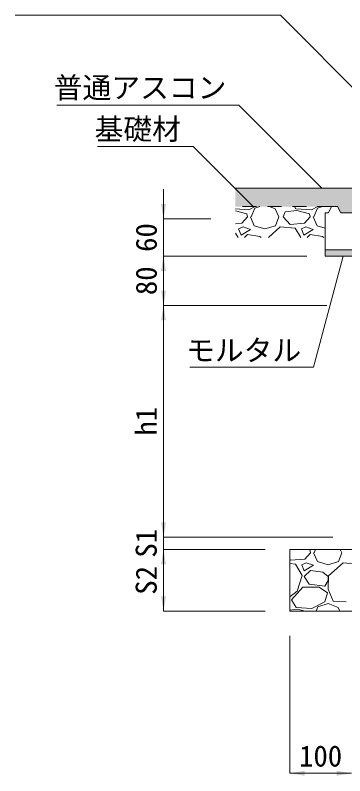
# Model space of a CAD drawing. Units: millimetres at full size. Extents: x 87158 to 122251, y -125707 to -112261.
# Drawn here: x 88378 to 88912, y -114644 to -113413 of the extents above; entities that cross this region are included whole.
import ezdxf
from ezdxf.enums import TextEntityAlignment as Align

# ---------------------------------------------------------------- set-up
doc = ezdxf.new("R2010")
doc.units = ezdxf.units.MM
doc.header["$LTSCALE"] = 30
doc.linetypes.add('USER1', pattern=[1.35, 0.75, -0.6])
doc.layers.add('ハッチング_モルタル', color=30, linetype='Continuous')
doc.layers.add('ハッチング_舗装', color=7, linetype='Continuous')
for name, color, linetype, lineweight in [('ハッチング_基礎', 150, 'Continuous', 9), ('寸法線', 7, 'Continuous', 13), ('引出線', 4, 'Continuous', 13), ('本体', 2, 'Continuous', 13), ('舗装・基礎', 3, 'Continuous', 13)]:
    doc.layers.add(name, color=color, linetype=linetype, lineweight=lineweight)
doc.styles.add('ＭＳ ゴシック', font='')
doc.styles.get('ＭＳ ゴシック').set_extended_font_data('MS Gothic')

# ---------------------------------------------------------------- blocks, each defined once
blk = doc.blocks.new('filled_arrow')
at = {"color": 0, "linetype": 'Continuous', "lineweight": -2}
blk.add_solid([(7.5, 1.25), (0, 0), (7.5, -1.25)], dxfattribs=at)

msp = doc.modelspace()

# ---------------------------------------------------------------- hatches: boundary and pattern name
at = {"layer": 'ハッチング_モルタル'}
msp.add_hatch(color=256, dxfattribs=at).paths.add_polyline_path([(88880.1, -113792.61), (88880.1, -113802.61), (88928.6, -113802.61), (89075.14, -113802.61, -0.35751), (89078.09, -113805.02), (89079.6, -113812.61), (89084.6, -113812.61), (89084.6, -113808.11), (89135.1, -113808.11, 0.41421), (89140.1, -113803.11), (89140.1, -113742.61), (89127.6, -113742.61), (89130.1, -113792.61)])
at = {"layer": 'ハッチング_舗装'}
msp.add_hatch(color=256, dxfattribs=at).paths.add_polyline_path([(88734.6, -113692.61), (88734.6, -113722.61), (88890.1, -113722.61), (88900.1, -113722.61), (88905.1, -113732.61), (88928.1, -113732.61), (88930.1, -113692.61)])

# ---------------------------------------------------------------- linework, layer by layer
at = {"layer": 'ハッチング_基礎'}
for p, q in [((88756.01, -113728.08), (88734.6, -113726.36)), ((88752.96, -113734.17), (88734.6, -113729.58)), ((88766.44, -113722.61), (88756.01, -113728.08)), ((88760.08, -113739.25), (88766.17, -113725.03)), ((88766.17, -113725.03), (88773.9, -113722.61)), ((88789.54, -113722.61), (88798.68, -113726.04)), ((88798.68, -113726.04), (88804.78, -113739.25)), ((88811.89, -113739.25), (88814.94, -113731.12)), ((88834.24, -113729.09), (88814.94, -113731.12)), ((88832.21, -113726.04), (88830.21, -113722.61)), ((88857.61, -113728.08), (88832.21, -113726.04)), ((88854.56, -113734.17), (88834.24, -113729.09)), ((88868.04, -113722.61), (88857.61, -113728.08)), ((88861.68, -113739.25), (88867.77, -113725.03)), ((88867.77, -113725.03), (88875.5, -113722.61)), ((88753.98, -113739.25), (88744.84, -113749.41)), ((88753.98, -113739.25), (88752.96, -113734.17)), ((88759.06, -113739.25), (88765.16, -113753.48)), ((88799.7, -113753.48), (88804.78, -113739.25)), ((88823.07, -113751.44), (88811.89, -113739.25)), ((88855.58, -113739.25), (88846.44, -113749.41)), ((88855.58, -113739.25), (88854.56, -113734.17)), ((88860.66, -113739.25), (88866.76, -113753.48)), ((88744.84, -113749.41), (88734.6, -113750.3)), ((88746.87, -113755.51), (88739.76, -113758.56)), ((88759.06, -113759.57), (88746.87, -113755.51)), ((88765.16, -113753.48), (88782.43, -113758.56)), ((88782.43, -113758.56), (88799.7, -113753.48)), ((88806.81, -113755.51), (88788.08, -113772.61)), ((88831.2, -113757.54), (88806.81, -113755.51)), ((88846.44, -113749.41), (88823.07, -113751.44)), ((88840.41, -113772.61), (88831.2, -113757.54)), ((88848.47, -113755.51), (88841.36, -113758.56)), ((88860.66, -113759.57), (88848.47, -113755.51)), ((88866.76, -113753.48), (88880.1, -113757.4)), ((88738.81, -113772.61), (88734.6, -113765.73)), ((88739.76, -113758.56), (88743.82, -113768.72)), ((88743.82, -113768.72), (88759.06, -113759.57)), ((88753.98, -113767.7), (88749.07, -113772.61)), ((88774.3, -113770.75), (88753.98, -113767.7)), ((88841.36, -113758.56), (88845.42, -113768.72)), ((88845.42, -113768.72), (88860.66, -113759.57)), ((88855.58, -113767.7), (88850.67, -113772.61)), ((88875.9, -113770.75), (88855.58, -113767.7)), ((88776.43, -113772.61), (88774.3, -113770.75)), ((88878.03, -113772.61), (88875.9, -113770.75)), ((88856.11, -114282.99), (88846.96, -114293.15)), ((88855.09, -114277.91), (88853.91, -114277.61)), ((88856.11, -114282.99), (88855.09, -114277.91)), ((88861.19, -114282.99), (88867.28, -114297.21)), ((88862.2, -114282.99), (88864.51, -114277.61)), ((88901.83, -114297.21), (88906.91, -114282.99)), ((88904.43, -114277.61), (88906.91, -114282.99)), ((88823.6, -114295.18), (88822.6, -114294.1)), ((88846.96, -114293.15), (88823.6, -114295.18)), ((88849, -114299.24), (88841.88, -114302.29)), ((88861.19, -114303.31), (88849, -114299.24)), ((88867.28, -114297.21), (88884.56, -114302.29)), ((88884.56, -114302.29), (88901.83, -114297.21)), ((88908.94, -114299.24), (88885.57, -114320.58)), ((88933.32, -114301.28), (88908.94, -114299.24)), ((88831.72, -114301.28), (88822.6, -114300.52)), ((88842.9, -114319.56), (88831.72, -114301.28)), ((88841.88, -114302.29), (88845.95, -114312.45)), ((88845.95, -114312.45), (88861.19, -114303.31)), ((88856.11, -114311.44), (88845.95, -114321.6)), ((88876.43, -114314.48), (88856.11, -114311.44)), ((88834.77, -114344.96), (88842.9, -114319.56)), ((88845.95, -114321.6), (88854.08, -114333.79)), ((88884.56, -114321.6), (88876.43, -114314.48)), ((88885.57, -114320.58), (88884.56, -114341.92)), ((88884.56, -114327.69), (88884.56, -114321.6)), ((88854.08, -114333.79), (88879.48, -114336.84)), ((88879.48, -114336.84), (88884.56, -114327.69)), ((88822.6, -114354.37), (88834.77, -114344.96)), ((88825.63, -114359.19), (88843.92, -114338.87)), ((88843.92, -114338.87), (88870.33, -114338.87)), ((88870.33, -114338.87), (88883.54, -114348.01)), ((88883.54, -114348.01), (88879.48, -114362.24)), ((88884.56, -114341.92), (88892.68, -114361.22)), ((88832.74, -114371.38), (88825.63, -114359.19)), ((88892.68, -114361.22), (88914.02, -114362.24)), ((88858.14, -114373.41), (88832.74, -114371.38)), ((88879.48, -114362.24), (88858.14, -114373.41)), ((88865.19, -114377.61), (88868.3, -114370.36)), ((88868.3, -114370.36), (88884.56, -114365.28)), ((88884.56, -114365.28), (88900.81, -114371.38)), ((88900.81, -114371.38), (88903.69, -114377.61)), ((88834.77, -114374.43), (88822.6, -114375.71)), ((88847.51, -114377.61), (88834.77, -114374.43))]:
    msp.add_line(p, q, dxfattribs=at)
at = {"layer": '寸法線'}
for p, q in [((88617.99, -113694.61), (88617.99, -113850.61)), ((88694.6, -113742.61), (88617.99, -113742.61)), ((88850.1, -113802.61), (88617.99, -113802.61)), ((88617.99, -113882.61), (88617.99, -113802.61)), ((88850.1, -113802.61), (88617.99, -113802.61)), ((88617.99, -113882.61), (88617.99, -114257.61)), ((88882.6, -113882.61), (88617.99, -113882.61)), ((88882.6, -113882.61), (88617.99, -113882.61)), ((88617.99, -114209.61), (88617.99, -114325.61)), ((88892.6, -114257.61), (88617.99, -114257.61)), ((88882.6, -114257.61), (88617.99, -114257.61)), ((88782.6, -114277.61), (88617.99, -114277.61)), ((88617.99, -114277.61), (88617.99, -114377.61)), ((88782.6, -114277.61), (88617.99, -114277.61)), ((88782.6, -114377.61), (88617.99, -114377.61)), ((88822.6, -114417.61), (88822.6, -114640.03)), ((88922.6, -114640.03), (88822.6, -114640.03))]:
    msp.add_line(p, q, dxfattribs=at)
at = {"layer": '引出線'}
for points in [[(88945.46, -113550.88), (88807.33, -113412.75), (88377.63, -113412.75)], [(88874.32, -113692.61), (88739.88, -113558.17), (88445.04, -113558.17)], [(88763.53, -113722.61), (88666.14, -113625.23), (88510.92, -113625.23)], [(88909.35, -113802.61), (88861.12, -113982.61), (88660.39, -113982.61)]]:
    msp.add_lwpolyline(points, dxfattribs=at)
at = {"layer": '本体'}
for p, q in [((88880.1, -113732.61), (88885.1, -113732.61)), ((88880.1, -113732.61), (88880.1, -113792.61)), ((88890.1, -113722.61), (88885.1, -113732.61)), ((88890.1, -113722.61), (88900.1, -113722.61)), ((88900.1, -113722.61), (88905.1, -113732.61)), ((88905.1, -113732.61), (88928.1, -113732.61)), ((88880.1, -113792.61), (89130.1, -113792.61))]:
    msp.add_line(p, q, dxfattribs=at)
at = {"layer": '舗装・基礎'}
for p, q in [((88930.1, -113692.61), (88734.6, -113692.61)), ((88880.1, -113792.61), (88880.1, -113802.61)), ((88928.6, -113802.61), (88880.1, -113802.61)), ((89452.6, -114277.61), (88822.6, -114277.61)), ((88822.6, -114277.61), (88822.6, -114377.61)), ((89452.6, -114377.61), (88822.6, -114377.61))]:
    msp.add_line(p, q, dxfattribs=at)
at = {"layer": '舗装・基礎', "linetype": 'USER1'}
msp.add_line((88890.1, -113722.61), (88734.6, -113722.61), dxfattribs=at)

# ---------------------------------------------------------------- block references
at = {"layer": '寸法線', "xscale": 3.2, "yscale": 3.2}
for p, rotation in [((88617.99, -113742.61), 90), ((88617.99, -113802.61), 270), ((88617.99, -113802.61), 270), ((88617.99, -113882.61), 90), ((88617.99, -113882.61), 270), ((88617.99, -114257.61), 90), ((88617.99, -114257.61), 90), ((88617.99, -114277.61), 270), ((88617.99, -114277.61), 270), ((88617.99, -114377.61), 90), ((88922.6, -114640.03), 180)]:
    msp.add_blockref('filled_arrow', p, dxfattribs=dict(at, rotation=rotation))
msp.add_blockref('filled_arrow', (88822.6, -114640.03), dxfattribs=at)
at = {"layer": '引出線', "xscale": 0.16, "yscale": 0.16}
for p, rotation in [((88874.32, -113692.61), 135), ((88763.53, -113722.61), 135), ((88909.35, -113802.61), 255)]:
    msp.add_blockref('filled_arrow', p, dxfattribs=dict(at, rotation=rotation))

# ---------------------------------------------------------------- texts
at = {"layer": '寸法線', "style": 'ＭＳ ゴシック'}
for s, p in [('60', (88589.99, -113772.61)), ('80', (88589.99, -113842.61)), ('h1', (88589.99, -114070.11)), ('S1', (88589.99, -114267.61)), ('S2', (88589.99, -114327.61))]:
    msp.add_text(s, height=34.18, rotation=90, dxfattribs=at).set_placement(p, align=Align.MIDDLE_CENTER)
msp.add_text('100', height=34.18, dxfattribs=at).set_placement((88872.6, -114612.03), align=Align.MIDDLE_CENTER)
at = {"layer": '引出線', "style": 'ＭＳ ゴシック'}
for s, p in [('普通アスコン', (88719.88, -113512.96)), ('基礎材', (88646.14, -113580.02)), ('モルタル', (88841.12, -113938.13))]:
    msp.add_text(s, height=34.18, dxfattribs=at).set_placement(p, align=Align.TOP_RIGHT)

doc.saveas('drawing.dxf')
